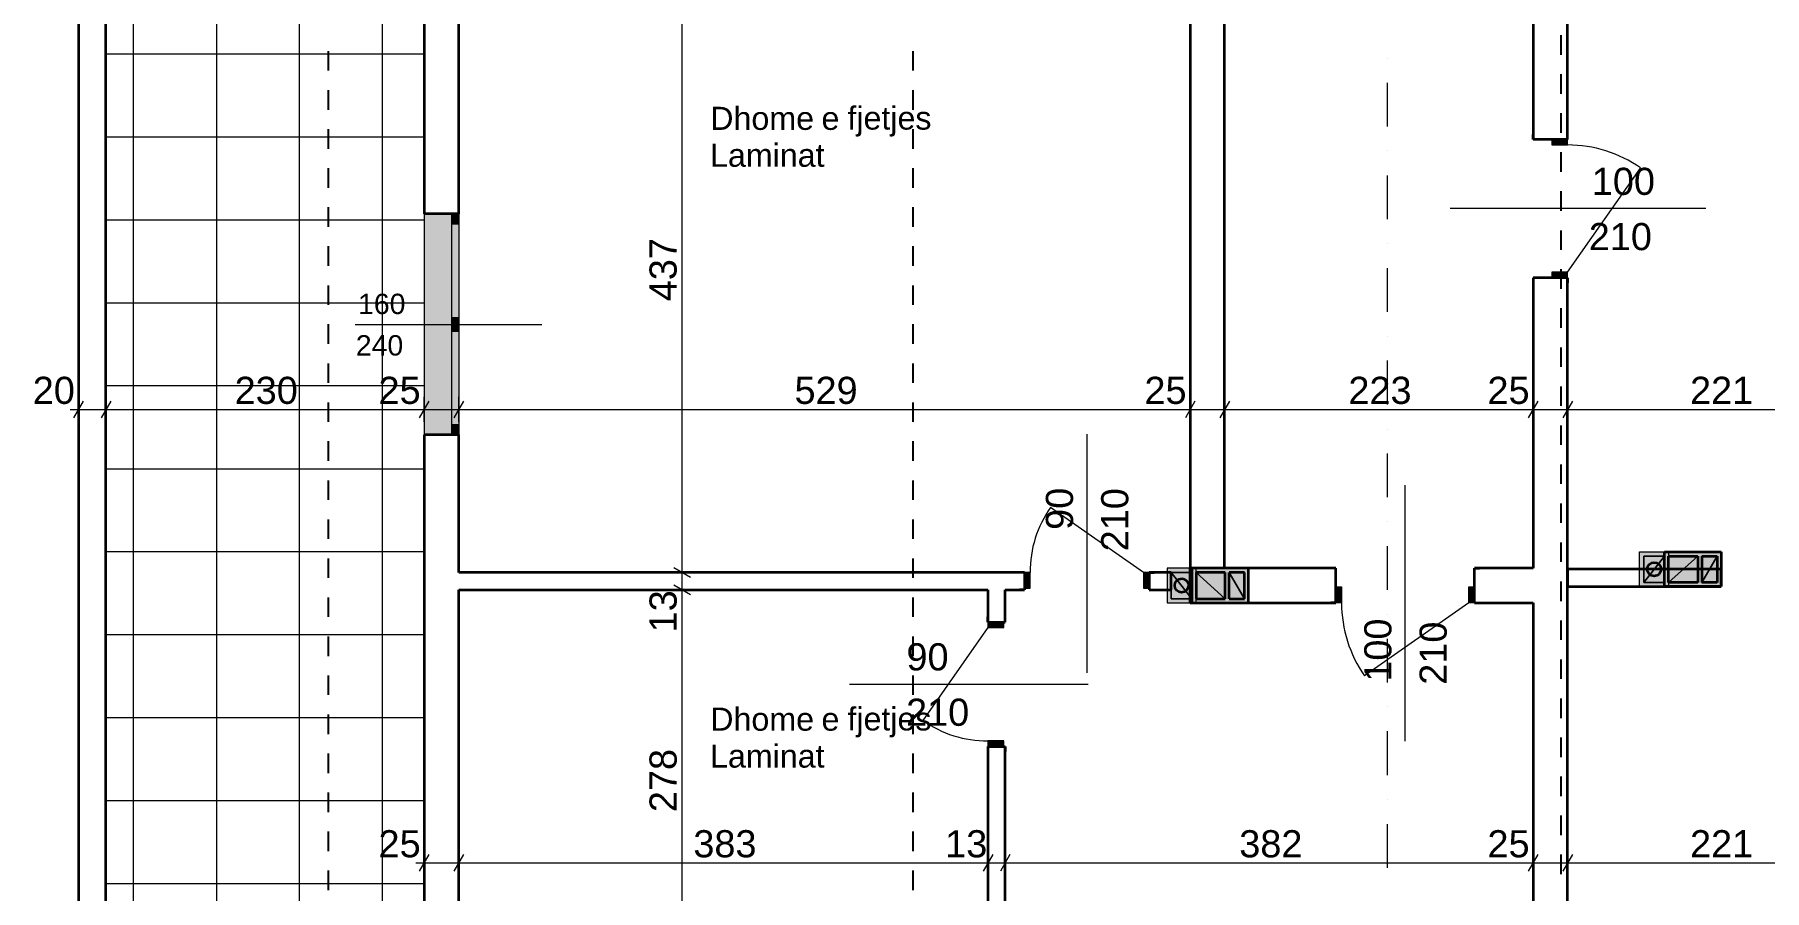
# Model space of a CAD drawing. Header units: centimetres. Extents: x -1830 to 3160, y -46 to 3310.
# Drawn here: x 41 to 1293, y 2027 to 2646 of the extents above; entities that cross this region are included whole.
import ezdxf

# ---------------------------------------------------------------- set-up
doc = ezdxf.new("R2010")
doc.units = ezdxf.units.CM
for name, color, linetype, true_color in [('PDF_0_Pen_No__1#1', 7, 'Continuous', 0xa80f02), ('PDF_A-COLS_Pen_No__97#1', 7, 'Continuous', 0x6a6a6a), ('PDF_Annotation - Text', 7, 'Continuous', 0xa80f02), ('PDF_Geometry', 7, 'Continuous', 0x6a6a6a), ('PDF_Marker - Section', 7, 'Continuous', 0x80c2ff), ('PDF_Structural - Shear', 7, 'Continuous', 0xdf0000)]:
    doc.layers.add(name, color=color, linetype=linetype, true_color=true_color)
for name, color, linetype in [('PDF_2D Drafting - General', 5, 'Continuous'), ('PDF_Dimensioning - General', 7, 'Continuous'), ('PDF_Structural - Bearing', 7, 'Continuous')]:
    doc.layers.add(name, color=color, linetype=linetype)
doc.styles.add('PDF Arial', font='')
doc.styles.get('PDF Arial').set_extended_font_data('Arial')

msp = doc.modelspace()

# ---------------------------------------------------------------- linework, layer by layer
at = {"layer": 'PDF_0_Pen_No__1#1', "lineweight": 35}
for points in [[(1220.7, 2246.8), (1220.7, 2271.8)], [(1220.7, 2271.8), (1261.7, 2271.8)], [(1223.7, 2249.8), (1223.7, 2268.8)], [(1223.7, 2268.8), (1244.7, 2268.8)], [(1244.7, 2268.8), (1244.7, 2249.8)], [(1247.7, 2268.8), (1247.7, 2249.8)], [(1247.7, 2268.8), (1258.7, 2268.8)], [(1258.7, 2268.8), (1258.7, 2249.8)], [(1261.7, 2271.8), (1261.7, 2246.8)], [(919.8, 2260), (878.8, 2260)], [(878.8, 2260), (878.8, 2235)], [(881.8, 2257), (881.8, 2238)], [(902.8, 2257), (881.8, 2257)], [(902.8, 2238), (902.8, 2257)], [(905.8, 2238), (905.8, 2257)], [(916.8, 2257), (905.8, 2257)], [(916.8, 2238), (916.8, 2257)], [(919.8, 2235), (919.8, 2260)], [(1261.7, 2246.8), (1220.7, 2246.8)], [(1244.7, 2249.8), (1223.7, 2249.8)], [(1258.7, 2249.8), (1247.7, 2249.8)], [(878.8, 2235), (919.8, 2235)], [(881.8, 2238), (902.8, 2238)], [(905.8, 2238), (916.8, 2238)]]:
    msp.add_lwpolyline(points, dxfattribs=at)
at = {"layer": 'PDF_2D Drafting - General', "color": 14, "lineweight": 35, "true_color": 0xa80f02}
for centre, major_axis, ratio in [((1213.2, 2259.3), (-5.01, 0), 0.99942), ((871.3, 2247.5), (0.06, 5.01), 0.999381)]:
    msp.add_ellipse(centre, major_axis=major_axis, ratio=ratio, dxfattribs=at)
at = {"layer": 'PDF_A-COLS_Pen_No__97#1', "lineweight": 18}
for points in [[(1202.7, 2246.8), (1202.7, 2271.8)], [(1202.7, 2271.8), (1223.7, 2271.8)], [(1220.7, 2268.8), (1205.7, 2268.8)], [(1205.7, 2268.8), (1205.7, 2249.8)], [(1205.7, 2249.8), (1205.7, 2268.8)], [(1205.7, 2268.8), (1220.7, 2268.8)], [(1205.7, 2249.8), (1220.7, 2268.8)], [(1220.7, 2268.8), (1205.7, 2249.8)], [(1205.7, 2249.8), (1205.7, 2268.8)], [(1205.7, 2268.8), (1220.7, 2268.8)], [(1220.7, 2271.8), (1220.7, 2246.8)], [(1261.7, 2271.8), (1220.7, 2271.8)], [(1220.7, 2249.8), (1220.7, 2268.8)], [(1220.7, 2268.8), (1220.7, 2249.8)], [(1220.7, 2268.8), (1220.7, 2249.8)], [(1223.7, 2271.8), (1223.7, 2246.8)], [(1223.7, 2268.8), (1244.7, 2268.8)], [(1223.7, 2249.8), (1223.7, 2268.8)], [(1223.7, 2249.8), (1244.7, 2268.8)], [(1223.7, 2249.8), (1244.7, 2268.8)], [(1223.7, 2268.8), (1223.7, 2249.8)], [(1244.7, 2268.8), (1223.7, 2268.8)], [(1244.7, 2268.8), (1244.7, 2249.8)], [(1244.7, 2268.8), (1244.7, 2249.8)], [(1247.7, 2249.8), (1247.7, 2268.8)], [(1247.7, 2268.8), (1258.7, 2268.8)], [(1258.7, 2268.8), (1247.7, 2249.8)], [(1247.7, 2249.8), (1258.7, 2268.8)], [(1247.7, 2268.8), (1247.7, 2249.8)], [(1258.7, 2268.8), (1247.7, 2268.8)], [(1258.7, 2268.8), (1258.7, 2249.8)], [(1258.7, 2249.8), (1258.7, 2268.8)], [(1261.7, 2246.8), (1261.7, 2271.8)], [(860.8, 2260), (860.8, 2235)], [(881.8, 2260), (860.8, 2260)], [(863.8, 2257), (878.8, 2257)], [(863.8, 2238), (863.8, 2257)], [(863.8, 2257), (863.8, 2238)], [(878.8, 2257), (863.8, 2257)], [(878.8, 2257), (863.8, 2257)], [(863.8, 2257), (878.8, 2238)], [(863.8, 2257), (863.8, 2238)], [(878.8, 2238), (863.8, 2257)], [(878.8, 2235), (878.8, 2260)], [(878.8, 2260), (919.8, 2260)], [(878.8, 2257), (878.8, 2238)], [(878.8, 2238), (878.8, 2257)], [(878.8, 2238), (878.8, 2257)], [(881.8, 2235), (881.8, 2260)], [(902.8, 2257), (881.8, 2257)], [(881.8, 2257), (881.8, 2238)], [(881.8, 2257), (902.8, 2238)], [(902.8, 2257), (881.8, 2257)], [(881.8, 2238), (881.8, 2257)], [(881.8, 2257), (902.8, 2238)], [(902.8, 2238), (902.8, 2257)], [(902.8, 2238), (902.8, 2257)], [(916.8, 2257), (905.8, 2257)], [(905.8, 2257), (905.8, 2238)], [(905.8, 2257), (916.8, 2257)], [(916.8, 2238), (905.8, 2257)], [(905.8, 2238), (905.8, 2257)], [(905.8, 2257), (916.8, 2238)], [(916.8, 2238), (916.8, 2257)], [(916.8, 2257), (916.8, 2238)], [(919.8, 2260), (919.8, 2235)], [(1223.7, 2246.8), (1202.7, 2246.8)], [(1205.7, 2249.8), (1220.7, 2249.8)], [(1220.7, 2249.8), (1205.7, 2249.8)], [(1220.7, 2249.8), (1205.7, 2249.8)], [(1220.7, 2246.8), (1261.7, 2246.8)], [(1244.7, 2249.8), (1223.7, 2249.8)], [(1244.7, 2249.8), (1223.7, 2249.8)], [(1258.7, 2249.8), (1247.7, 2249.8)], [(1247.7, 2249.8), (1258.7, 2249.8)], [(860.8, 2235), (881.8, 2235)], [(878.8, 2238), (863.8, 2238)], [(863.8, 2238), (878.8, 2238)], [(863.8, 2238), (878.8, 2238)], [(919.8, 2235), (878.8, 2235)], [(881.8, 2238), (902.8, 2238)], [(902.8, 2238), (881.8, 2238)], [(905.8, 2238), (916.8, 2238)], [(916.8, 2238), (905.8, 2238)]]:
    msp.add_lwpolyline(points, dxfattribs=at)
at = {"layer": 'PDF_A-COLS_Pen_No__97#1', "transparency": 33554559}
for points in [[(1223.7, 2271.8), (1223.7, 2246.8), (1202.7, 2271.8), (1202.7, 2246.8)], [(1220.7, 2268.8), (1205.7, 2268.8), (1220.7, 2249.8), (1205.7, 2249.8)], [(1261.7, 2271.8), (1261.7, 2246.8), (1220.7, 2271.8), (1220.7, 2246.8)], [(1244.7, 2268.8), (1223.7, 2268.8), (1244.7, 2249.8), (1223.7, 2249.8)], [(1244.7, 2268.8), (1244.7, 2249.8), (1223.7, 2249.8)], [(1247.7, 2268.8), (1247.7, 2249.8), (1258.7, 2268.8), (1258.7, 2249.8)], [(1247.7, 2249.8), (1258.7, 2268.8), (1258.7, 2249.8)], [(881.8, 2235), (860.8, 2235), (881.8, 2260), (860.8, 2260)], [(878.8, 2238), (878.8, 2257), (863.8, 2238), (863.8, 2257)], [(919.8, 2235), (878.8, 2235), (919.8, 2260), (878.8, 2260)], [(902.8, 2238), (902.8, 2257), (881.8, 2238), (881.8, 2257)], [(902.8, 2238), (881.8, 2257), (902.8, 2257)], [(905.8, 2238), (916.8, 2238), (905.8, 2257), (916.8, 2257)], [(905.8, 2257), (916.8, 2257), (916.8, 2238)]]:
    msp.add_solid(points, dxfattribs=at)
at = {"layer": 'PDF_A-COLS_Pen_No__97#1', "color": 7, "true_color": 0xffffff, "transparency": 33554559}
for points in [[(1220.7, 2268.8), (1220.7, 2249.8), (1205.7, 2268.8), (1205.7, 2249.8)], [(1220.7, 2268.8), (1205.7, 2249.8), (1205.7, 2268.8)], [(1244.7, 2268.8), (1223.7, 2249.8), (1223.7, 2268.8)], [(1258.7, 2268.8), (1247.7, 2249.8), (1247.7, 2268.8)], [(878.8, 2238), (863.8, 2238), (878.8, 2257), (863.8, 2257)], [(878.8, 2238), (863.8, 2238), (863.8, 2257)], [(902.8, 2238), (881.8, 2238), (881.8, 2257)], [(916.8, 2238), (905.8, 2238), (905.8, 2257)]]:
    msp.add_solid(points, dxfattribs=at)
at = {"layer": 'PDF_A-COLS_Pen_No__97#1', "color": 5, "transparency": 33554559}
for points in [[(1205.7, 2249.8), (1220.7, 2268.8), (1220.7, 2249.8)], [(863.8, 2257), (878.8, 2257), (878.8, 2238)]]:
    msp.add_solid(points, dxfattribs=at)
at = {"layer": 'PDF_Dimensioning - General', "lineweight": 13}
for points in [[(509.8, 2257), (509.8, 2694.6)], [(76.5, 2381), (69.6, 2369)], [(73, 2366), (73, 2384)], [(96.5, 2381), (89.6, 2369)], [(93, 2366), (93, 2384)], [(326.7, 2381), (319.7, 2369)], [(323.2, 2366), (323.2, 2384)], [(351.7, 2381), (344.8, 2369)], [(348.2, 2366), (348.2, 2384)], [(880.9, 2381), (874, 2369)], [(877.4, 2366), (877.4, 2384)], [(905.9, 2381), (899, 2369)], [(902.4, 2366), (902.4, 2384)], [(1129.1, 2381), (1122.1, 2369)], [(1125.6, 2366), (1125.6, 2384)], [(1154.1, 2381), (1147.1, 2369)], [(1150.6, 2366), (1150.6, 2384)], [(67.1, 2375), (73, 2375)], [(73, 2375), (93, 2375)], [(93, 2375), (323.2, 2375)], [(323.2, 2375), (348.2, 2375)], [(348.2, 2375), (877.4, 2375)], [(877.4, 2375), (902.4, 2375)], [(902.4, 2375), (1125.6, 2375)], [(1125.6, 2375), (1150.6, 2375)], [(1150.6, 2375), (1371.7, 2375)], [(518.9, 2257), (500.8, 2257)], [(503.8, 2260.5), (515.9, 2253.5)], [(509.8, 2244.5), (509.8, 2257)], [(518.9, 2244.5), (500.8, 2244.5)], [(503.8, 2248), (515.9, 2241)], [(509.8, 1966.6), (509.8, 2244.5)], [(326.7, 2052.8), (319.7, 2040.8)], [(323.2, 2037.8), (323.2, 2055.9)], [(351.7, 2052.8), (344.8, 2040.8)], [(348.2, 2037.8), (348.2, 2055.9)], [(734.6, 2052.8), (727.7, 2040.8)], [(731.1, 2037.8), (731.1, 2055.9)], [(747.1, 2052.8), (740.2, 2040.8)], [(743.6, 2037.8), (743.6, 2055.9)], [(1129.1, 2052.8), (1122.1, 2040.8)], [(1125.6, 2037.8), (1125.6, 2055.9)], [(1154.1, 2052.8), (1147.1, 2040.8)], [(1150.6, 2037.8), (1150.6, 2055.9)], [(317.3, 2046.8), (323.2, 2046.8)], [(323.2, 2046.8), (348.2, 2046.8)], [(348.2, 2046.8), (731.1, 2046.8)], [(731.1, 2046.8), (743.6, 2046.8)], [(743.6, 2046.8), (1125.6, 2046.8)], [(1125.6, 2046.8), (1150.6, 2046.8)], [(1150.6, 2046.8), (1371.7, 2046.8)]]:
    msp.add_lwpolyline(points, dxfattribs=at)
at = {"layer": 'PDF_Geometry', "color": 253, "lineweight": 13, "true_color": 0x999999}
for points in [[(113, 231.3), (113, 3193.5)], [(173.1, 231.3), (173.1, 2694.6)], [(233.1, 231.3), (233.1, 2694.6)], [(293.2, 231.3), (293.2, 2694.6)], [(93, 2632.4), (323.2, 2632.4)], [(93, 2572.3), (323.2, 2572.3)], [(93, 2512.3), (323.2, 2512.3)], [(93, 2452.2), (323.2, 2452.2)], [(93, 2392.2), (323.2, 2392.2)], [(93, 2332.1), (323.2, 2332.1)], [(93, 2272.1), (323.2, 2272.1)], [(93, 2212), (323.2, 2212)], [(93, 2152), (323.2, 2152)], [(93, 2092), (323.2, 2092)], [(93, 2031.9), (323.2, 2031.9)]]:
    msp.add_lwpolyline(points, dxfattribs=at)
at = {"layer": 'PDF_Geometry', "color": 7, "lineweight": 13}
for points in [[(93, 3041.7), (93, 231.3)], [(323.2, 2694.6), (323.2, 568.5)], [(323.2, 2694.6), (323.2, 568.5)]]:
    msp.add_lwpolyline(points, dxfattribs=at)
at = {"layer": 'PDF_Marker - Section', "lineweight": 18}
for points in [[(1020, 2629.2), (1020, 2629.2)], [(1020, 2611.5), (1020, 2579.7)], [(1020, 2562.1), (1020, 2562.1)], [(1020, 2544.4), (1020, 2512.7)], [(1020, 2495), (1020, 2495)], [(1020, 2477.3), (1020, 2445.6)], [(1020, 2427.9), (1020, 2427.9)], [(1020, 2410.3), (1020, 2378.5)], [(1020, 2360.8), (1020, 2360.8)], [(1020, 2343.2), (1020, 2311.4)], [(1020, 2293.8), (1020, 2293.8)], [(1020, 2276.1), (1020, 2244.3)], [(1020, 2226.7), (1020, 2226.7)], [(1020, 2209), (1020, 2177.3)], [(1020, 2159.6), (1020, 2159.6)], [(1020, 2142), (1020, 2110.2)], [(1020, 2092.5), (1020, 2092.5)], [(1020, 2074.9), (1020, 2043.1)]]:
    msp.add_lwpolyline(points, dxfattribs=at)
at = {"layer": 'PDF_Structural - Bearing', "lineweight": 35}
for points in [[(73, 3021.7), (73, 211.3)], [(93, 231.3), (93, 3021.7)], [(877.4, 2694.6), (877.4, 2260)], [(902.4, 2260), (902.4, 2694.6)], [(323.2, 2654.8), (323.2, 2516.6)], [(348.2, 2516.6), (348.2, 2654.8)], [(1125.6, 2654.8), (1125.6, 2570.4)], [(1150.6, 2570.4), (1150.6, 2654.8)], [(1125.6, 2570.4), (1125.6, 2574.1)], [(1125.6, 2570.4), (1125.6, 2574.1)], [(1125.6, 2570.4), (1125.6, 2574.1)], [(1139.1, 2570.4), (1125.6, 2570.4)], [(1139.1, 2570.4), (1125.6, 2570.4)], [(1139.1, 2570.4), (1125.6, 2570.4)], [(1150.6, 2570.4), (1139.1, 2570.4)], [(1150.6, 2570.4), (1139.1, 2570.4)], [(1150.6, 2570.4), (1139.1, 2570.4)], [(1150.6, 2570.4), (1150.6, 2574.1)], [(1150.6, 2570.4), (1150.6, 2574.1)], [(1150.6, 2570.4), (1150.6, 2574.1)], [(343.2, 2516.6), (323.2, 2516.6)], [(343.2, 2516.6), (323.2, 2516.6)], [(348.2, 2516.6), (343.2, 2516.6)], [(348.2, 2516.6), (343.2, 2516.6)], [(348.2, 2516.6), (343.2, 2516.6)], [(1125.6, 2470.3), (1125.6, 2466.6)], [(1139.1, 2470.3), (1125.6, 2470.3)], [(1125.6, 2470.3), (1125.6, 2260)], [(1139.1, 2470.3), (1125.6, 2470.3)], [(1139.1, 2470.3), (1125.6, 2470.3)], [(1125.6, 2470.3), (1125.6, 2466.6)], [(1125.6, 2470.3), (1125.6, 2466.6)], [(1150.6, 2470.3), (1139.1, 2470.3)], [(1150.6, 2470.3), (1139.1, 2470.3)], [(1150.6, 2470.3), (1139.1, 2470.3)], [(1150.6, 2470.3), (1150.6, 2466.6)], [(1150.6, 2257), (1150.6, 2470.3)], [(1150.6, 2470.3), (1150.6, 2466.6)], [(1150.6, 2470.3), (1150.6, 2466.6)], [(343.2, 2356.5), (323.2, 2356.5)], [(323.2, 2356.5), (323.2, 1966.6)], [(343.2, 2356.5), (323.2, 2356.5)], [(348.2, 2356.5), (343.2, 2356.5)], [(348.2, 2356.5), (343.2, 2356.5)], [(348.2, 2356.5), (343.2, 2356.5)], [(348.2, 2257), (348.2, 2356.5)], [(757.6, 2257), (348.2, 2257)], [(757.6, 2257), (753.9, 2257)], [(757.6, 2257), (753.9, 2257)], [(757.6, 2257), (753.9, 2257)], [(757.6, 2257), (757.6, 2245.5)], [(757.6, 2257), (757.6, 2245.5)], [(757.6, 2257), (757.6, 2245.5)], [(847.7, 2257), (851.4, 2257)], [(847.7, 2257), (847.7, 2245.5)], [(863.8, 2257), (847.7, 2257)], [(847.7, 2257), (847.7, 2245.5)], [(847.7, 2257), (847.7, 2245.5)], [(847.7, 2257), (851.4, 2257)], [(847.7, 2257), (851.4, 2257)], [(863.8, 2244.5), (863.8, 2257)], [(877.4, 2235), (877.4, 2260)], [(983, 2260), (902.4, 2260)], [(983, 2260), (979.3, 2260)], [(983, 2260), (979.3, 2260)], [(983, 2260), (979.3, 2260)], [(983, 2246.5), (983, 2260)], [(983, 2246.5), (983, 2260)], [(983, 2246.5), (983, 2260)], [(1083.1, 2260), (1086.8, 2260)], [(1083.1, 2246.5), (1083.1, 2260)], [(1125.6, 2260), (1083.1, 2260)], [(1083.1, 2246.5), (1083.1, 2260)], [(1083.1, 2246.5), (1083.1, 2260)], [(1083.1, 2260), (1086.8, 2260)], [(1083.1, 2260), (1086.8, 2260)], [(1261.7, 2259.3), (1150.6, 2259.3)], [(1150.6, 2259.3), (1150.6, 2246.8)], [(1150.6, 2232), (1150.6, 2257)], [(1261.7, 2246.8), (1261.7, 2259.3)], [(348.2, 1966.6), (348.2, 2244.5)], [(348.2, 2244.5), (731.1, 2244.5)], [(731.1, 2244.5), (731.1, 2221.1)], [(743.6, 2244.5), (757.6, 2244.5)], [(743.6, 2221.1), (743.6, 2244.5)], [(757.6, 2244.5), (753.9, 2244.5)], [(757.6, 2244.5), (753.9, 2244.5)], [(757.6, 2244.5), (753.9, 2244.5)], [(757.6, 2245.5), (757.6, 2244.5)], [(757.6, 2245.5), (757.6, 2244.5)], [(757.6, 2245.5), (757.6, 2244.5)], [(847.7, 2245.5), (847.7, 2244.5)], [(847.7, 2245.5), (847.7, 2244.5)], [(847.7, 2245.5), (847.7, 2244.5)], [(847.7, 2244.5), (851.4, 2244.5)], [(847.7, 2244.5), (863.8, 2244.5)], [(847.7, 2244.5), (851.4, 2244.5)], [(847.7, 2244.5), (851.4, 2244.5)], [(983, 2235), (983, 2246.5)], [(983, 2235), (983, 2246.5)], [(983, 2235), (983, 2246.5)], [(1083.1, 2235), (1083.1, 2246.5)], [(1083.1, 2235), (1083.1, 2246.5)], [(1083.1, 2235), (1083.1, 2246.5)], [(1150.6, 2246.8), (1261.7, 2246.8)], [(877.4, 2235), (907.3, 2235)], [(907.3, 2235), (919.8, 2235)], [(919.8, 2235), (983, 2235)], [(983, 2235), (979.3, 2235)], [(983, 2235), (979.3, 2235)], [(983, 2235), (979.3, 2235)], [(1083.1, 2235), (1086.8, 2235)], [(1083.1, 2235), (1125.6, 2235)], [(1083.1, 2235), (1086.8, 2235)], [(1083.1, 2235), (1086.8, 2235)], [(1125.6, 2235), (1125.6, 1966.6)], [(1150.6, 1966.6), (1150.6, 2232)], [(731.1, 2221.1), (731.1, 2224.8)], [(731.1, 2221.1), (731.1, 2224.8)], [(731.1, 2221.1), (731.1, 2224.8)], [(731.1, 2221.1), (742.6, 2221.1)], [(731.1, 2221.1), (742.6, 2221.1)], [(731.1, 2221.1), (742.6, 2221.1)], [(742.6, 2221.1), (743.6, 2221.1)], [(742.6, 2221.1), (743.6, 2221.1)], [(742.6, 2221.1), (743.6, 2221.1)], [(743.6, 2221.1), (743.6, 2224.8)], [(743.6, 2221.1), (743.6, 2224.8)], [(743.6, 2221.1), (743.6, 2224.8)], [(731.1, 2131.1), (731.1, 2127.4)], [(731.1, 2131.1), (742.6, 2131.1)], [(731.1, 2131.1), (731.1, 1966.6)], [(731.1, 2131.1), (742.6, 2131.1)], [(731.1, 2131.1), (742.6, 2131.1)], [(731.1, 2131.1), (731.1, 2127.4)], [(731.1, 2131.1), (731.1, 2127.4)], [(742.6, 2131.1), (743.6, 2131.1)], [(742.6, 2131.1), (743.6, 2131.1)], [(742.6, 2131.1), (743.6, 2131.1)], [(743.6, 2131.1), (743.6, 2127.4)], [(743.6, 1966.6), (743.6, 2131.1)], [(743.6, 2131.1), (743.6, 2127.4)], [(743.6, 2131.1), (743.6, 2127.4)]]:
    msp.add_lwpolyline(points, dxfattribs=at)
at = {"layer": 'PDF_Structural - Bearing', "color": 30, "lineweight": 20, "true_color": 0xff6600}
for points in [[(1139.1, 2570.4), (1139.1, 2566.4)], [(1150.6, 2570.4), (1139.1, 2570.4)], [(1139.1, 2566.4), (1150.6, 2566.4)], [(1150.6, 2566.4), (1150.6, 2570.4)], [(343.2, 2509.1), (343.2, 2516.6)], [(348.2, 2516.6), (348.2, 2509.1)], [(348.2, 2509.1), (343.2, 2509.1)], [(1150.6, 2474.3), (1139.1, 2474.3)], [(1139.1, 2474.3), (1139.1, 2470.3)], [(1139.1, 2470.3), (1150.6, 2470.3)], [(1150.6, 2470.3), (1150.6, 2474.3)], [(343.2, 2436.5), (343.2, 2441.5)], [(343.2, 2441.5), (348.2, 2441.5)], [(348.2, 2441.5), (348.2, 2436.5)], [(343.2, 2431.5), (343.2, 2436.5)], [(348.2, 2431.5), (343.2, 2431.5)], [(348.2, 2436.5), (348.2, 2431.5)], [(343.2, 2356.5), (343.2, 2364)], [(343.2, 2364), (348.2, 2364)], [(348.2, 2364), (348.2, 2356.5)], [(761.6, 2257), (757.6, 2257)], [(757.6, 2257), (757.6, 2245.5)], [(761.6, 2245.5), (761.6, 2257)], [(847.7, 2257), (843.7, 2257)], [(843.7, 2257), (843.7, 2245.5)], [(847.7, 2245.5), (847.7, 2257)], [(757.6, 2245.5), (761.6, 2245.5)], [(843.7, 2245.5), (847.7, 2245.5)], [(983, 2246.5), (987, 2246.5)], [(983, 2235), (983, 2246.5)], [(987, 2246.5), (987, 2235)], [(1079.1, 2235), (1079.1, 2246.5)], [(1079.1, 2246.5), (1083.1, 2246.5)], [(1083.1, 2246.5), (1083.1, 2235)], [(987, 2235), (983, 2235)], [(1083.1, 2235), (1079.1, 2235)], [(731.1, 2221.1), (731.1, 2217.1)], [(742.6, 2221.1), (731.1, 2221.1)], [(731.1, 2217.1), (742.6, 2217.1)], [(742.6, 2217.1), (742.6, 2221.1)], [(742.6, 2135.1), (731.1, 2135.1)], [(731.1, 2135.1), (731.1, 2131.1)], [(731.1, 2131.1), (742.6, 2131.1)], [(742.6, 2131.1), (742.6, 2135.1)]]:
    msp.add_lwpolyline(points, dxfattribs=at)
at = {"layer": 'PDF_Structural - Bearing', "color": 30, "lineweight": 18, "true_color": 0xff6600}
for points in [[(1150.6, 2474.3), (1203.4, 2549.7)], [(323.2, 2516.6), (323.2, 2356.5)], [(348.2, 2516.6), (348.2, 2356.5)], [(343.2, 2441.5), (343.2, 2509.1)], [(348.2, 2509.1), (348.2, 2441.5)], [(343.2, 2364), (343.2, 2431.5)], [(348.2, 2431.5), (348.2, 2364)], [(843.7, 2257), (776.5, 2304.1)], [(1079.1, 2235), (1003.7, 2182.2)], [(731.1, 2217.1), (684.1, 2149.9)]]:
    msp.add_lwpolyline(points, dxfattribs=at)
at = {"layer": 'PDF_Structural - Bearing', "lineweight": 13}
for points in [[(1250.7, 2520.4), (1065.6, 2520.4)], [(273.2, 2436.5), (408.3, 2436.5)], [(802.7, 2357.1), (802.7, 2184.4)], [(1033, 2134.9), (1033, 2320.1)], [(631, 2176.1), (803.7, 2176.1)]]:
    msp.add_lwpolyline(points, dxfattribs=at)
at = {"layer": 'PDF_Structural - Bearing', "color": 30, "lineweight": 18, "true_color": 0xff6600}
for centre, radius, start, end in [((1150.6, 2474.3), 92.1, 55.0042, 89.9914), ((843.7, 2257), 82.1, 144.9989, 179.9955), ((1079.1, 2235), 92.1, 179.999, 215.0005), ((731.1, 2217.1), 82.1, 234.9951, 269.9984)]:
    msp.add_arc(centre, radius, start, end, dxfattribs=at)
at = {"layer": 'PDF_Structural - Bearing', "color": 7, "true_color": 0xffffff, "transparency": 33554559}
for points in [[(1139.1, 2570.4), (1139.1, 2566.4), (1150.6, 2570.4), (1150.6, 2566.4)], [(348.2, 2356.5), (323.2, 2356.5), (348.2, 2516.6), (323.2, 2516.6)], [(348.2, 2516.6), (343.2, 2516.6), (348.2, 2509.1), (343.2, 2509.1)], [(348.2, 2509.1), (343.2, 2509.1), (348.2, 2441.5), (343.2, 2441.5)], [(1150.6, 2470.3), (1150.6, 2474.3), (1139.1, 2470.3), (1139.1, 2474.3)], [(343.2, 2436.5), (348.2, 2436.5), (343.2, 2441.5), (348.2, 2441.5)], [(348.2, 2436.5), (343.2, 2436.5), (348.2, 2431.5), (343.2, 2431.5)], [(348.2, 2431.5), (343.2, 2431.5), (348.2, 2364), (343.2, 2364)], [(343.2, 2356.5), (348.2, 2356.5), (343.2, 2364), (348.2, 2364)], [(757.6, 2245.5), (761.6, 2245.5), (757.6, 2257), (761.6, 2257)], [(847.7, 2257), (843.7, 2257), (847.7, 2245.5), (843.7, 2245.5)], [(983, 2246.5), (983, 2235), (987, 2246.5), (987, 2235)], [(1083.1, 2235), (1083.1, 2246.5), (1079.1, 2235), (1079.1, 2246.5)], [(731.1, 2221.1), (731.1, 2217.1), (742.6, 2221.1), (742.6, 2217.1)], [(742.6, 2131.1), (742.6, 2135.1), (731.1, 2131.1), (731.1, 2135.1)]]:
    msp.add_solid(points, dxfattribs=at)
at = {"layer": 'PDF_Structural - Shear', "lineweight": 25}
for points in [[(1145.6, 2645.9), (1145.6, 2631.7)], [(253.9, 2620.2), (253.9, 2634.3)], [(677.1, 2620.2), (677.1, 2634.3)], [(1145.6, 2617.6), (1145.6, 2603.5)], [(253.9, 2591.9), (253.9, 2606)], [(677.1, 2591.9), (677.1, 2606)], [(1145.6, 2589.4), (1145.6, 2575.3)], [(253.9, 2563.7), (253.9, 2577.8)], [(677.1, 2563.7), (677.1, 2577.8)], [(1145.6, 2561.1), (1145.6, 2547)], [(253.9, 2535.4), (253.9, 2549.6)], [(677.1, 2535.4), (677.1, 2549.6)], [(1145.6, 2532.9), (1145.6, 2518.8)], [(253.9, 2507.2), (253.9, 2521.3)], [(677.1, 2507.2), (677.1, 2521.3)], [(1145.6, 2504.6), (1145.6, 2490.5)], [(253.9, 2479), (253.9, 2493.1)], [(677.1, 2479), (677.1, 2493.1)], [(1145.6, 2476.4), (1145.6, 2462.3)], [(253.9, 2450.7), (253.9, 2464.8)], [(677.1, 2450.7), (677.1, 2464.8)], [(1145.6, 2448.2), (1145.6, 2434)], [(253.9, 2422.5), (253.9, 2436.6)], [(677.1, 2422.5), (677.1, 2436.6)], [(1145.6, 2419.9), (1145.6, 2405.8)], [(253.9, 2394.2), (253.9, 2408.3)], [(677.1, 2394.2), (677.1, 2408.3)], [(1145.6, 2391.7), (1145.6, 2377.6)], [(253.9, 2366), (253.9, 2380.1)], [(677.1, 2366), (677.1, 2380.1)], [(1145.6, 2363.4), (1145.6, 2349.3)], [(253.9, 2337.7), (253.9, 2351.9)], [(677.1, 2337.7), (677.1, 2351.9)], [(1145.6, 2335.2), (1145.6, 2321.1)], [(253.9, 2309.5), (253.9, 2323.6)], [(677.1, 2309.5), (677.1, 2323.6)], [(1145.6, 2306.9), (1145.6, 2292.8)], [(253.9, 2281.2), (253.9, 2295.4)], [(677.1, 2281.2), (677.1, 2295.4)], [(1145.6, 2278.7), (1145.6, 2264.6)], [(253.9, 2253), (253.9, 2267.1)], [(677.1, 2253), (677.1, 2267.1)], [(1145.6, 2250.5), (1145.6, 2236.3)], [(253.9, 2224.8), (253.9, 2238.9)], [(677.1, 2224.8), (677.1, 2238.9)], [(1145.6, 2222.2), (1145.6, 2208.1)], [(253.9, 2196.5), (253.9, 2210.6)], [(677.1, 2196.5), (677.1, 2210.6)], [(1145.6, 2194), (1145.6, 2179.9)], [(253.9, 2168.3), (253.9, 2182.4)], [(677.1, 2168.3), (677.1, 2182.4)], [(1145.6, 2165.7), (1145.6, 2151.6)], [(253.9, 2140), (253.9, 2154.2)], [(677.1, 2140), (677.1, 2154.2)], [(1145.6, 2137.5), (1145.6, 2123.4)], [(253.9, 2111.8), (253.9, 2125.9)], [(677.1, 2111.8), (677.1, 2125.9)], [(1145.6, 2109.2), (1145.6, 2095.1)], [(253.9, 2083.5), (253.9, 2097.7)], [(677.1, 2083.5), (677.1, 2097.7)], [(1145.6, 2081), (1145.6, 2066.9)], [(253.9, 2055.3), (253.9, 2069.4)], [(677.1, 2055.3), (677.1, 2069.4)], [(1145.6, 2052.8), (1145.6, 2038.6)], [(253.9, 2027.1), (253.9, 2041.2)], [(677.1, 2027.1), (677.1, 2041.2)]]:
    msp.add_lwpolyline(points, dxfattribs=at)

# ---------------------------------------------------------------- texts
at = {"layer": 'PDF_Annotation - Text', "char_height": 16.701, "attachment_point": 7, "style": 'PDF Arial'}
for s, insert in [('\\W0.999232;Dhome', (530.2, 2577.1)), ('\\W0.997411;fjetjes', (629.5, 2572.5)), ('\\W1.001205;e', (610.7, 2577.1)), ('\\W0.998109;Laminat', (530.1, 2550.4)), ('\\W0.999232;Dhome', (530.2, 2142.2)), ('\\W1.001205;e', (610.7, 2142.2)), ('\\W0.997411;fjetjes', (629.5, 2137.6)), ('\\W0.998109;Laminat', (530.1, 2115.5))]:
    msp.add_mtext(s, dxfattribs=dict(at, insert=insert))
at = {"layer": 'PDF_Dimensioning - General', "char_height": 19.649, "attachment_point": 7, "rotation": 90, "style": 'PDF Arial'}
for s, insert in [('\\W0.998122;437', (506.2, 2453.3)), ('\\W0.998309;13', (506.2, 2213.6)), ('\\W0.997591;278', (506.2, 2083.5))]:
    msp.add_mtext(s, dxfattribs=dict(at, insert=insert))
at = {"layer": 'PDF_Dimensioning - General', "char_height": 19.649, "attachment_point": 7, "style": 'PDF Arial'}
for s, insert in [('\\W0.998735;20', (40, 2378.7)), ('\\W0.997829;230', (186.1, 2378.7)), ('\\W0.998920;25', (290.2, 2378.7)), ('\\W0.997702;529', (591.2, 2378.7)), ('\\W0.998920;25', (844.4, 2378.7)), ('\\W0.997261;223', (992, 2378.7)), ('\\W0.998920;25', (1092.6, 2378.7)), ('\\W0.997148;221', (1239.2, 2379)), ('\\W0.998920;25', (290.2, 2050.5)), ('\\W0.997822;383', (518, 2050.5)), ('\\W0.998309;13', (700.2, 2050.5)), ('\\W0.998317;382', (913, 2050.5)), ('\\W0.998920;25', (1092.6, 2050.5)), ('\\W0.997148;221', (1239.2, 2050.8))]:
    msp.add_mtext(s, dxfattribs=dict(at, insert=insert))
at = {"layer": 'PDF_Structural - Bearing', "attachment_point": 7, "style": 'PDF Arial'}
for s, insert, char_height in [('\\W0.998111;100', (1168.1, 2530), 19.649), ('\\W0.997829;210', (1165.9, 2490), 19.649), ('\\W0.998111;160', (275.4, 2443.8), 14.736), ('\\W0.997829;240', (273.8, 2413.8), 14.736), ('\\W0.998922;90', (672.2, 2185.8), 19.649), ('\\W0.997829;210', (671.9, 2145.7), 19.649)]:
    msp.add_mtext(s, dxfattribs=dict(at, insert=insert, char_height=char_height))
at = {"layer": 'PDF_Structural - Bearing', "char_height": 19.649, "attachment_point": 7, "rotation": 90, "style": 'PDF Arial'}
for s, insert in [('\\W0.998922;90', (793, 2287.8)), ('\\W0.997829;210', (833, 2272.3)), ('\\W0.998111;100', (1023.4, 2177.9)), ('\\W0.997829;210', (1063.4, 2175.7))]:
    msp.add_mtext(s, dxfattribs=dict(at, insert=insert))

doc.saveas('drawing.dxf')
